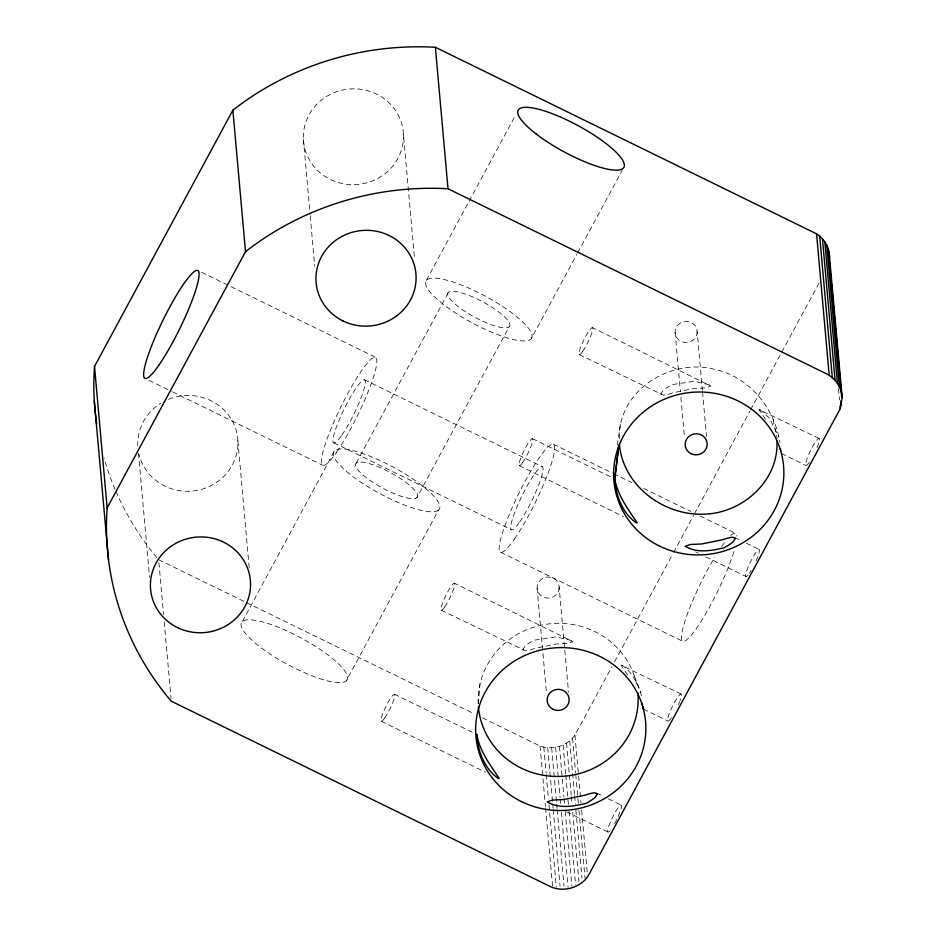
<?xml version="1.0" encoding="UTF-8"?>
<svg xmlns="http://www.w3.org/2000/svg" width="936" height="936" viewBox="0 0 936 936"><rect width="100%" height="100%" fill="white"/><g stroke="black" fill="none" stroke-linecap="round" stroke-linejoin="round"><path stroke-width="0.7" stroke-dasharray="4.68 3.51" d="M619.386 438.925C617.549 391.318 669.591 358.149 713.536 369.065C748.858 376.342 774.598 407.534 779.863 442.471M478.331 703.72L480.004 684.017M617.304 445.22L620.451 423.914M426.371 280.344L515.83 114.66M242.424 621.469L334.667 450.649M356.3 463.027L448.531 292.207M416.871 497.695A35.065 8.67 28.4 0 0 377.653 466.561A35.065 8.67 28.4 0 0 365.227 476.822A35.065 8.67 28.4 0 0 416.871 497.695L509.114 326.875A35.065 8.67 28.4 0 0 469.884 295.741A35.065 8.67 28.4 0 0 457.47 306.002A35.065 8.67 28.4 0 0 509.114 326.875M346.261 680.905A60.103 14.859 28.4 0 0 279.033 627.529A60.103 14.859 28.4 0 0 257.739 645.126A60.103 14.859 28.4 0 0 346.261 680.905L438.504 510.085A60.103 14.859 28.4 0 0 371.276 456.709A60.103 14.859 28.4 0 0 349.97 474.306A60.103 14.859 28.4 0 0 438.504 510.085M531.274 338.727A60.103 14.859 28.4 0 0 461.05 284.907A60.103 14.859 28.4 0 0 444.132 304.972A60.103 14.859 28.4 0 0 531.274 338.727L577.044 253.96M577.746 252.673L622.124 170.469M482.379 717.83L540.037 745.992C552.415 750.485 567.403 746.004 574.961 735.146L611.758 667.005M614.531 661.857L672.844 553.878M673.534 552.591L693.658 515.303M694.36 514.016L749.888 411.173M750.578 409.886L781.127 353.317M781.817 352.041L819.304 282.613M819.105 438.446L759.061 409.629L765.929 419.995M681.104 694.032L621.059 665.203L628.746 676.669M579.279 354.639L663.332 395.132A17.562 4.82 -26.1 0 0 672.762 392.827L694.594 388.381L705.884 387.89L710.927 386.088L592.441 327.623M441.265 610.225L525.33 650.719A17.562 4.82 -26.1 0 0 534.76 648.414L556.581 643.968L567.883 643.465L572.926 641.675L454.428 583.21M709.488 384.86L693.962 381.303L672.025 384.626A17.562 4.82 -26.1 0 0 662.945 390.757L660.839 393.986L661.53 394.852M571.486 640.435L555.949 636.889L534.023 640.212A17.562 4.82 -26.1 0 0 524.944 646.343L522.838 649.572L523.528 650.438M781.466 453.492L805.943 465.461M201.614 272.259L375.476 357.26M553.258 444.179L612.249 473.031M613.56 473.663L631.917 482.637M643.711 488.405L690.908 511.489M700.081 515.97L735.474 533.274M532.479 438.656L612.121 477.606M734.678 537.521L741.113 540.669M746.273 543.184L759.154 549.479M364.502 379.77L542.283 466.701M519.316 465.672L623.364 516.555M695.729 551.924L698.303 553.188M706.037 556.967L745.992 576.506M333.789 442.81L511.571 529.729M148.964 380.32L171.194 391.19M172.493 391.821L322.826 465.321M500.608 552.24L682.835 641.335M643.465 709.078L667.941 721.048M158.664 559.74L245.162 601.988M246.472 602.62L474.517 713.992M394.477 694.243L474.119 733.18M596.677 793.096L603.112 796.255M608.26 798.771L621.153 805.065M381.315 721.258L485.363 772.13M566.748 811.922L607.99 832.081M759.821 409.465L769.509 418.24L778.881 436.866M621.82 665.051C632.35 671.99 638.177 684.134 641.476 695.857M634.421 676.19L640.879 692.453M773.077 419.386L777.114 438.329M838.457 388.463L839.487 400.011M697.133 331.438A11.021 10.542 -5.1 0 1 681.057 341.394A11.021 10.542 -5.1 0 1 680.191 323.154A11.021 10.542 -5.1 0 1 697.133 331.438L702.398 390.476M702.527 391.915L706.516 436.55M675.125 332.549L680.39 391.587M680.905 397.344L684.497 437.662M574.961 735.146L581.022 802.994M581.665 810.213L587.328 873.744M559.131 587.024A11.021 10.542 -5.1 0 1 543.044 596.969A11.021 10.542 -5.1 0 1 542.19 578.74A11.021 10.542 -5.1 0 1 559.131 587.024L568.503 692.137M572.539 738.141L575.628 772.785M575.757 774.236L578.331 803.111M578.975 810.33L585.035 878.179M569.708 740.809L574.482 794.219M574.61 795.67L575.383 804.328M575.897 810.108L581.958 877.956M566.549 743.09L569.252 773.405M569.38 774.844L571.194 795.062M571.323 796.501L571.966 803.72M572.738 812.389L578.916 881.689M563.098 744.951L565.672 773.826M565.8 775.265L568.515 805.592M569.029 811.36L575.593 884.988M559.424 746.355L563.928 796.887M564.057 798.326L564.7 805.545M565.227 811.325L571.919 886.404M555.586 747.279L560.102 797.811M560.231 799.262L560.617 803.591M561.389 812.249L568.082 887.328M551.667 747.712L556.557 802.573M556.686 804.024L557.072 808.353M557.201 809.792L564.034 886.31M537.112 588.136L546.495 693.248M547.712 747.642L552.614 802.503M552.743 803.942L553.129 808.271M553.258 809.722L560.079 886.24M543.816 747.057L546.133 773.054M546.261 774.493L548.461 799.04M548.976 804.808L556.312 887.106M540.037 745.992L545.454 806.633M545.583 808.072L552.544 886.029M403.428 134.211A50.088 47.9 -5.1 0 1 330.338 179.443A50.088 47.9 -5.1 0 1 326.453 96.56A50.088 47.9 -5.1 0 1 403.428 134.211L414.636 259.822M303.381 139.265L310.085 214.344M310.214 215.783L314.718 266.315M237.861 440.622L249.327 569.111M158.921 562.63L163.566 614.601M164.209 621.82L171.042 698.338M138.481 453.305L149.561 577.465M156.92 557.68A290.207 277.524 -5.1 0 1 115.631 490.721M115.069 489.388A290.207 277.524 -5.1 0 1 103.978 457.985M168.445 399.321A50.088 47.9 -5.1 0 1 235.053 427.015A50.088 47.9 -5.1 0 1 201.778 489.271A50.088 47.9 -5.1 0 1 139.031 454.358M137.838 446.086A50.088 47.9 -5.1 0 1 160.711 403.287M809.406 462.15A15.023 2.352 -63.9 0 1 806.972 458.956A15.023 2.352 -63.9 0 1 817.573 439.323A15.023 2.352 -63.9 0 1 816.321 449.339M747.958 575.149A15.023 2.352 -63.9 0 1 748.121 567.134A15.023 2.352 -63.9 0 1 758.476 549.643A15.023 2.352 -63.9 0 1 755.305 562.723M751.152 570.539A15.023 2.352 -63.9 0 1 749.443 573.183M609.956 830.723A15.023 2.352 -63.9 0 1 610.12 822.721A15.023 2.352 -63.9 0 1 620.474 805.217A15.023 2.352 -63.9 0 1 617.292 818.31M616.73 819.491A15.023 2.352 -63.9 0 1 613.747 825.107M671.404 717.736A15.023 2.352 -63.9 0 1 668.526 715.841A15.023 2.352 -63.9 0 1 678.343 696.372A15.023 2.352 -63.9 0 1 680.074 700.537M679.688 701.579A15.023 2.352 -63.9 0 1 678.319 704.925M733.894 551.678A60.103 9.395 -63.9 0 1 698.876 624.827A60.103 9.395 -63.9 0 1 682.613 629.483A60.103 9.395 -63.9 0 1 714.812 557.142M721.633 546.53A60.103 9.395 -63.9 0 1 726.02 540.61M730.63 535.556A60.103 9.395 -63.9 0 1 736.831 536.059M478.214 703.942A80.04 76.541 -5.1 0 1 550.075 623.774A80.04 76.541 -5.1 0 1 637.17 687.317M384.778 717.947A15.023 2.352 -63.9 0 0 394.816 694.945A15.023 2.352 -63.9 0 0 384.099 710.365A15.023 2.352 -63.9 0 0 384.778 717.947M444.729 606.914A15.023 2.352 -63.9 0 0 454.767 583.9A15.023 2.352 -63.9 0 0 444.05 599.332A15.023 2.352 -63.9 0 0 444.729 606.914M522.779 462.361A15.023 2.352 -63.9 0 0 532.818 439.358A15.023 2.352 -63.9 0 0 522.101 454.791A15.023 2.352 -63.9 0 0 522.779 462.361M582.73 351.328A15.023 2.352 -63.9 0 0 592.769 328.325A15.023 2.352 -63.9 0 0 582.063 343.746A15.023 2.352 -63.9 0 0 582.73 351.328M519.644 522.007A35.065 5.476 -63.9 0 0 543.067 468.316A35.065 5.476 -63.9 0 0 518.064 504.317A35.065 5.476 -63.9 0 0 519.644 522.007M341.874 435.088A35.065 5.476 -63.9 0 0 365.297 381.397A35.065 5.476 -63.9 0 0 340.295 417.397A35.065 5.476 -63.9 0 0 341.874 435.088M336.667 452.076A60.103 9.395 -63.9 0 0 376.822 360.044A60.103 9.395 -63.9 0 0 333.965 421.762A60.103 9.395 -63.9 0 0 336.667 452.076M514.449 538.996A60.103 9.395 -63.9 0 0 554.603 446.963A60.103 9.395 -63.9 0 0 511.746 508.681A60.103 9.395 -63.9 0 0 514.449 538.996"/><path stroke-width="1.4" d="M614.741 478.881C617.69 495.378 628.056 509.184 637.135 522.744L636.375 522.908C622.276 513.092 615.865 495.472 614.741 478.881L618.579 447.326M829.46 258.57C830.138 248.765 824.792 239.089 816.578 233.848L435.38 47.268A291.763 279.01 -5.1 0 0 232.865 110.191L94.513 366.432A290.207 277.524 -5.1 0 0 96.689 424.09M829.109 252.299L842.154 397.543L840.259 408.669L589.575 873.346C582.391 887.656 563.109 893.377 549.081 885.936L171.3 701.228A290.207 277.524 -5.1 0 1 107.137 507.92L94.513 366.432M776.927 441.067C779.009 481.116 741.967 513.677 703.299 514.192C663.226 515.49 623.119 485.48 619.386 444.378M614.73 479.407L618.591 447.221M107.137 507.92L245.501 251.679L232.865 110.191M245.501 251.679A291.763 279.01 -5.1 0 1 448.005 188.756L825.786 373.464C835.087 377.746 841.768 387.247 842.154 397.543M643.231 708.353L643.465 709.078L643.266 706.82M780.367 448.847L780.788 450.848M642.154 703.439L642.576 705.428M829.799 264.163L830.326 269.931M830.712 274.271L831.226 280.039M831.613 284.368L832.127 290.148M832.513 294.477L833.028 300.257M833.543 306.025L834.058 311.805M834.444 316.134L834.959 321.914M835.345 326.243L835.988 333.462M836.375 337.791L836.889 343.57M837.275 347.899L837.79 353.668M838.176 358.008L838.691 363.776M839.077 368.105L839.721 375.324M840.118 379.665L840.633 385.433M841.019 389.762L841.663 396.981M828.173 248.637L840.797 390.125M841.019 400.713L841.405 405.054M826.734 245.127L839.358 386.615M840.001 405.791L840.259 408.669M824.815 241.839L837.439 383.327M822.452 238.832L835.076 380.32M819.69 236.153L832.315 377.641M816.578 233.848L829.202 375.336M435.38 47.268L448.005 188.756M94.314 401.099L108.529 559.845M637.884 693.003A80.04 76.541 -5.1 0 1 564.712 776.155A80.04 76.541 -5.1 0 1 478.401 706.774M476.728 734.456C477.863 751.058 484.275 768.678 498.373 778.495L499.134 778.331C490.055 764.759 479.688 750.964 476.728 734.456M597.355 793.962L595.249 797.203A17.562 4.82 -26.1 0 1 586.17 803.334C573.569 806.387 558.932 809.02 547.267 801.871L552.322 800.069L563.612 799.578L585.445 795.12A17.562 4.82 -26.1 0 1 594.863 792.827L597.355 793.962M735.357 538.387L733.262 541.616A17.562 4.82 -26.1 0 1 724.172 547.747C711.571 550.813 696.934 553.445 685.281 546.285L690.323 544.495L701.614 543.991L723.446 539.545A17.562 4.82 -26.1 0 1 732.865 537.241L735.357 538.387M521.551 801.661A85.153 81.432 -5.1 0 0 645.782 724.756A85.153 81.432 -5.1 0 0 514.917 660.769A85.153 81.432 -5.1 0 0 521.551 801.661M659.552 546.086A85.153 81.432 -5.1 0 0 783.783 469.17A85.153 81.432 -5.1 0 0 652.918 405.183A85.153 81.432 -5.1 0 0 659.552 546.086M342.962 320.931A50.088 47.9 -5.1 0 0 416.052 275.699A50.088 47.9 -5.1 0 0 339.078 238.048A50.088 47.9 -5.1 0 0 342.962 320.931M177.594 627.635A50.088 47.9 -5.1 0 0 250.485 582.11A50.088 47.9 -5.1 0 0 173.335 544.775A50.088 47.9 -5.1 0 0 177.594 627.635M158.886 365.157A60.103 9.395 -63.9 0 0 199.04 273.125A60.103 9.395 -63.9 0 0 156.183 334.842A60.103 9.395 -63.9 0 0 158.886 365.157M536.375 134.152A60.103 14.859 28.4 0 0 623.516 167.907A60.103 14.859 28.4 0 0 553.293 114.087A60.103 14.859 28.4 0 0 536.375 134.152M691.072 453.703A11.021 10.542 -5.1 0 0 707.148 443.746A11.021 10.542 -5.1 0 0 690.218 435.474A11.021 10.542 -5.1 0 0 691.072 453.703M553.071 709.289A11.021 10.542 -5.1 0 0 569.146 699.332A11.021 10.542 -5.1 0 0 552.217 691.049A11.021 10.542 -5.1 0 0 553.071 709.289"/></g></svg>
